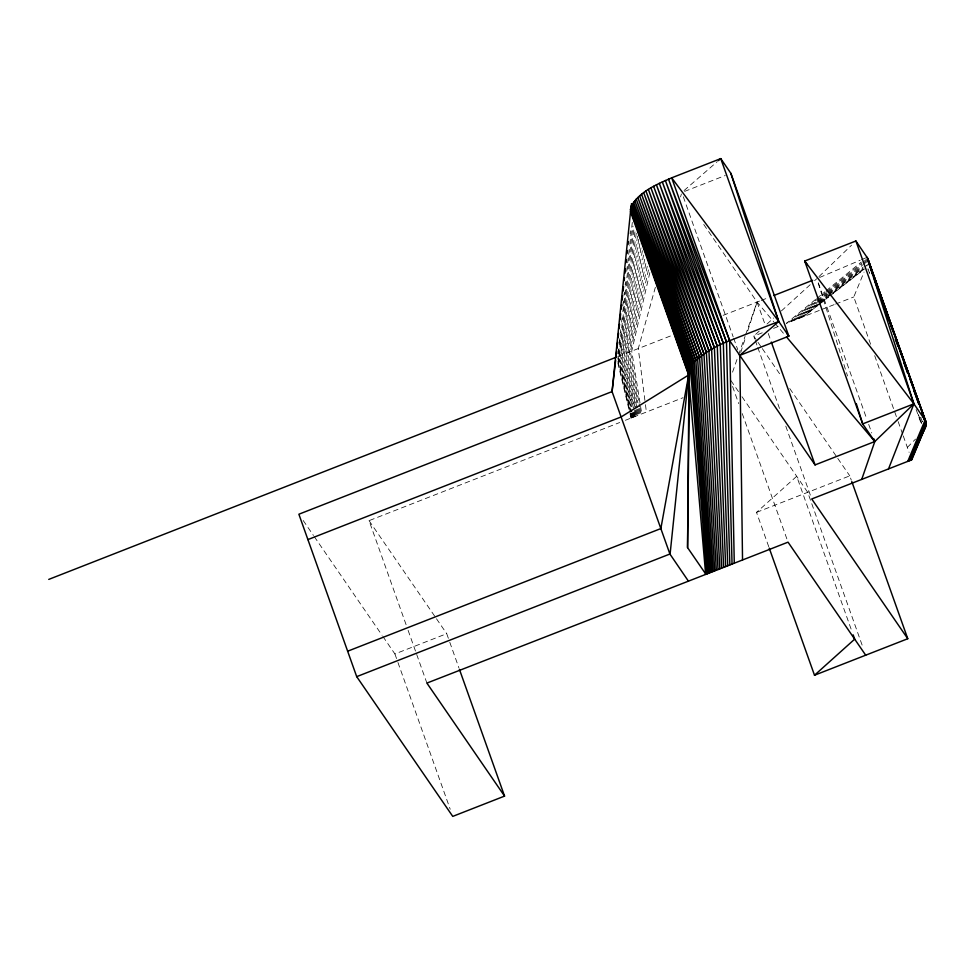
<?xml version="1.0" encoding="UTF-8"?>
<svg xmlns="http://www.w3.org/2000/svg" width="975" height="975" viewBox="0 0 975 975"><rect width="100%" height="100%" fill="white"/><g stroke="black" fill="none" stroke-linecap="round" stroke-linejoin="round"><path stroke-width="0.73" stroke-dasharray="4.88 3.66" d="M630.082 233.781L630.411 230.77M622.769 305.845L623.281 301.336M623.963 295.327L624.317 292.317M625.17 284.81L625.511 281.799M626.718 271.282L629.643 245.737M629.813 244.238L632.397 221.691M617.821 353.73L618.357 349.221M619.076 343.212L619.612 338.715M620.332 332.707L620.685 329.708M621.575 322.201L622.111 317.692M622.83 311.683L633.007 226.103M630.849 411.803L618.101 356.484L633.921 228.991M634.957 231.855L618.796 356.204L631.361 411.596M636.273 233.196L619.576 355.899L631.922 411.377M637.504 236.011L620.405 355.57L631.581 406.746M638.723 239.253L621.319 355.217L632.263 406.49M639.844 243.592L622.282 354.851L635.127 416.471M640.977 247.906L623.293 354.449L634.347 408.842M642.379 250.709L624.366 354.023L635.152 408.525M643.549 254.999L625.487 353.584L635.98 408.208M644.694 259.277L626.657 353.133L636.833 407.867M645.828 263.543L627.863 352.658L637.735 407.513M647.242 266.309L629.119 352.17L637.882 402.699M648.46 269.856L630.398 351.67L639.6 406.782M649.825 272.634L631.715 351.146L640.331 404.905M655.358 287.32L638.284 348.575L645.267 403.199M680.562 196.889L681.379 193.976M740.707 352.487L745.851 336.643M747.727 330.878L757.075 302.067L703.17 223.641M732.542 372.158L738.051 356.423M738.55 354.985L745.058 336.399M745.558 334.961L757.075 302.067L773.76 321.823M870.614 344.236L853.771 296.948L864.045 272.11M866.921 266.017L867.567 264.603L863.996 267.418M907.347 447.391L915.549 439.103M818.988 276.583L851.553 245.176M759.269 331.086L753.736 336.119L754.747 338.983M767.02 324.029L773.65 317.984M781.402 310.928L810.176 284.724M814.6 280.69L816.818 278.679M768.727 546.658L756.515 512.375L796.697 476.3L851.638 630.581M684.084 190.527L717.32 161.594M815.6 299.423L786.338 323.359L820.219 310.087M816.77 298.46L824.972 291.757M826.142 290.806L861.254 262.08M788.86 322.372L825.338 292.744M826.507 291.781L861.815 263.116M862.985 262.153L866.519 259.289M791.273 321.421L816.087 301.397M817.269 300.446L826.727 292.817M827.909 291.866L862.168 264.225M863.35 263.274L866.897 260.41M793.589 320.519L816.112 302.457M817.294 301.507L826.776 293.914M827.958 292.963L862.339 265.395M863.521 264.444L867.08 261.592M795.783 319.666L817.16 302.616M818.342 301.665L827.848 294.097M829.03 293.146L862.29 266.638M797.83 318.862L818.049 302.823M819.244 301.884L827.568 295.279M828.75 294.34L863.241 266.992M799.732 318.118L817.586 304.029M818.768 303.091L827.105 296.522M828.287 295.583L862.802 268.357M801.462 317.436L818.122 304.346M819.317 303.408L863.35 268.832M819.987 303.676L803.449 316.656L817.818 305.419M821.169 302.738L828.263 297.18M832.991 293.463L866.08 267.491M819.024 304.48L828.604 296.997M829.81 296.059L864.557 268.905M819.609 277.485L860.121 260.264M861.51 259.667L865.703 257.887M684.596 191.417L725.254 175.5M618.101 356.484L672.226 335.29M723.133 315.352L759.854 300.97M761.243 300.434L768.19 297.716M762.243 332.792L753.736 336.119L757.161 341.116M773.577 328.356L779.257 326.125M821.62 309.538L834.198 304.614M835.599 304.066L853.771 296.948M406.087 624.67L369.05 520.65L619.698 422.516M625.353 420.298L682.987 397.727M382.907 636.492L394.912 653.957L446.721 633.677L449.268 640.794M756.515 512.375L849.773 475.861L851.309 480.151M774.735 322.981L784.546 334.608M758.026 342.359L761.451 347.356M762.316 348.599L781.17 376.045M789.75 388.525L836.916 457.141M837.769 458.396L849.773 475.861M730.897 380.555L738.587 391.743M741.999 396.715L807.714 492.326L863.168 648.046M369.05 520.65L435.63 617.528M436.483 618.772L446.721 633.677M303.164 520.467L313.45 535.433M314.303 536.677L382.054 635.249M922.301 421.736L920.741 417.458L922.362 421.736M869.517 273.171L867.957 268.881L869.468 273.171M916.11 409.39L921.192 423.674M874.697 355.692L897.658 420.176M898.158 421.602L902.753 434.497M903.264 435.935L909.102 452.339M818.342 282.957L866.665 418.677M868.701 424.381L871.76 432.961M757.075 302.067L765.217 324.919M768.263 333.487L770.811 340.641M755.259 340.409L757.295 346.125M757.807 347.551L780.695 411.84M785.777 426.124L811.212 497.555M683.317 196.804L733.163 336.802M733.675 338.227L737.746 349.659M732.578 386.453L738.684 403.589M742.243 413.595L787.52 540.735M449.768 642.22L458.908 667.875M408.111 630.362L426.892 683.085M394.912 653.957L397.447 661.087M397.958 662.513L450.218 809.262M818.196 283.03L847.543 375.972M617.833 362.932L629.631 412.279M629.984 413.729L631.02 418.08M617.943 361.298L629.984 412.133M630.325 413.595L631.361 417.946M617.809 358.178L630.386 411.974M630.727 413.437L631.739 417.8M631.178 413.254L632.19 417.617M631.69 413.059L632.678 417.434M632.251 412.839L633.226 417.215M632.86 412.596L633.811 416.983M633.518 412.34L634.457 416.739M634.652 410.304L635.846 416.191M635.432 410L636.602 415.898M636.261 409.683L637.394 415.582M637.114 409.342L638.211 415.265M638.003 409L639.064 414.923M638.918 408.635L639.941 414.582M639.856 408.269L640.843 414.229M640.575 406.404L641.769 413.875M645.462 404.674L646.401 412.059M921.509 423.223L918.438 414.68L921.521 423.199"/><path stroke-width="1.46" d="M705.924 574.312L687.558 547.597L689.033 369.452L631.044 206.59C639.295 191.49 656.699 184.458 671.69 177.828L720.757 158.608L730.86 173.306L788.848 336.156L739.781 355.375L742.536 559.979M687.558 547.597L689.532 366.576L632.385 203.946L631.544 203.714L631.3 206.017L689.288 368.867L688.338 373.401L705.656 574.421M872.808 274.767L867.689 258.338L855.904 240.996L804.692 261.044L862.692 423.893L874.807 441.529L861.717 479.408M921.57 434.606C923.898 430.389 928.346 425.076 925.092 420.14L913.892 403.845L804.692 261.044L807.117 264.566M631.044 206.59L612.068 391.584L670.057 554.446L688.655 374.997L630.52 211.733L631.044 206.59L689.288 368.867M688.508 374.595L689.033 369.452L630.606 207.967L688.594 370.817L630.374 209.284L688.338 373.401M616.639 351.293L615.993 357.301L616.919 356.947M616.968 348.282L617.602 342.274M618.089 337.752L618.564 333.243M619.052 328.733L619.539 324.224M620.015 319.715L620.661 313.694M621.136 309.185L621.623 304.675M622.099 300.166L622.586 295.657M623.074 291.147L623.549 286.638M624.195 280.617L624.512 277.619M624.999 273.11L625.475 268.588M626.121 262.58L626.438 259.569M627.083 253.561L627.412 250.551M628.046 244.53L628.375 241.532M615.652 360.287L612.068 391.584L298.874 514.227L356.704 676.65L452.753 816.392L504.562 796.1L459.408 669.301M630.667 212.148L631.239 209.406M631.812 206.676L632.385 203.946L690.373 366.795L706.838 573.958M924.068 430.353L926.226 424.759L921.643 411.901M888.53 468.902L913.892 403.845L867.104 257.29L926.067 422.309L909.87 460.553M907.762 461.382L925.092 420.14L867.689 258.338L926.067 422.309M908.907 460.931L925.677 421.188M910.638 460.249L926.25 423.503L868.262 260.642M911.32 459.981L923.739 430.816L911.771 459.81L811.724 498.981L907.762 638.723L814.503 675.236L769.226 548.096M787.032 333.73L788.848 336.156L778.745 321.47L729.678 340.677C714.736 346.101 699.721 355.436 689.532 366.576L631.3 206.017M855.904 240.996L913.892 403.845L874.807 441.529L815.063 464.917L729.678 340.677L668.497 179.108L726.485 341.969L732.042 564.086M814.503 675.236L854.685 639.149L853.162 634.871M718.465 160.607L720.757 158.608L778.745 321.47L739.781 355.375M48.75 579.406L615.603 357.459M773.748 295.535L812.65 280.3M307.905 539.589L621.099 416.959L688.655 374.997L660.855 528.572L347.648 651.215M913.892 403.845L862.692 423.893L856.269 403.565M356.704 676.65L669.91 554.019L688.423 581.161L788.032 542.161L865.703 655.188M786.508 336.936L874.807 441.529L873.783 438.677M504.562 796.1L426.892 683.085L688.423 581.161M726.485 341.969L665.352 180.46L723.34 343.322L729.848 564.939M723.34 343.322L662.293 181.862L720.281 344.723L727.716 565.78M720.281 344.723L659.295 183.312L717.283 346.162L725.632 566.597M717.283 346.162L656.407 184.799L714.395 347.661L723.608 567.389M714.395 347.661L653.616 186.322L711.604 349.184L721.671 568.145M711.604 349.184L650.934 187.882L708.922 350.744L719.806 568.876M708.922 350.744L648.387 189.467L706.375 352.316L718.027 569.571M706.375 352.316L645.962 191.063L703.95 353.913L716.332 570.241M703.95 353.913L643.695 192.672L701.683 355.522L714.748 570.85M701.683 355.522L641.574 194.281L699.562 357.143L713.273 571.435M699.562 357.143L639.624 195.89L697.612 358.751L711.908 571.972M697.612 358.751L637.833 197.498L695.821 360.348L710.665 572.459M695.821 360.348L636.224 199.083L694.212 361.944L709.532 572.898M694.212 361.944L634.798 200.655L692.798 363.504L708.533 573.288M692.798 363.504L633.567 202.191L691.555 365.052L707.667 573.629M691.555 365.052L632.531 203.702L690.519 366.551M886.555 314.681L888.091 318.971M895.306 338.983L897.89 346.137M904.069 363.285L907.676 373.303M913.855 390.451L918.499 403.321M922.618 414.753L926.226 424.759M868.237 261.909L872.857 274.779M873.88 277.631L926.25 423.503M874.843 280.471L882.473 301.909M886.543 313.328L893.161 331.902M895.708 339.044L907.908 373.327M909.943 379.043L918.596 403.333M851.809 481.577L907.762 638.723M771.322 342.067L815.063 464.917M631.544 203.714L689.532 366.576M730.86 173.306L778.745 321.47L671.69 177.828L729.678 340.677L734.285 563.209"/></g></svg>
